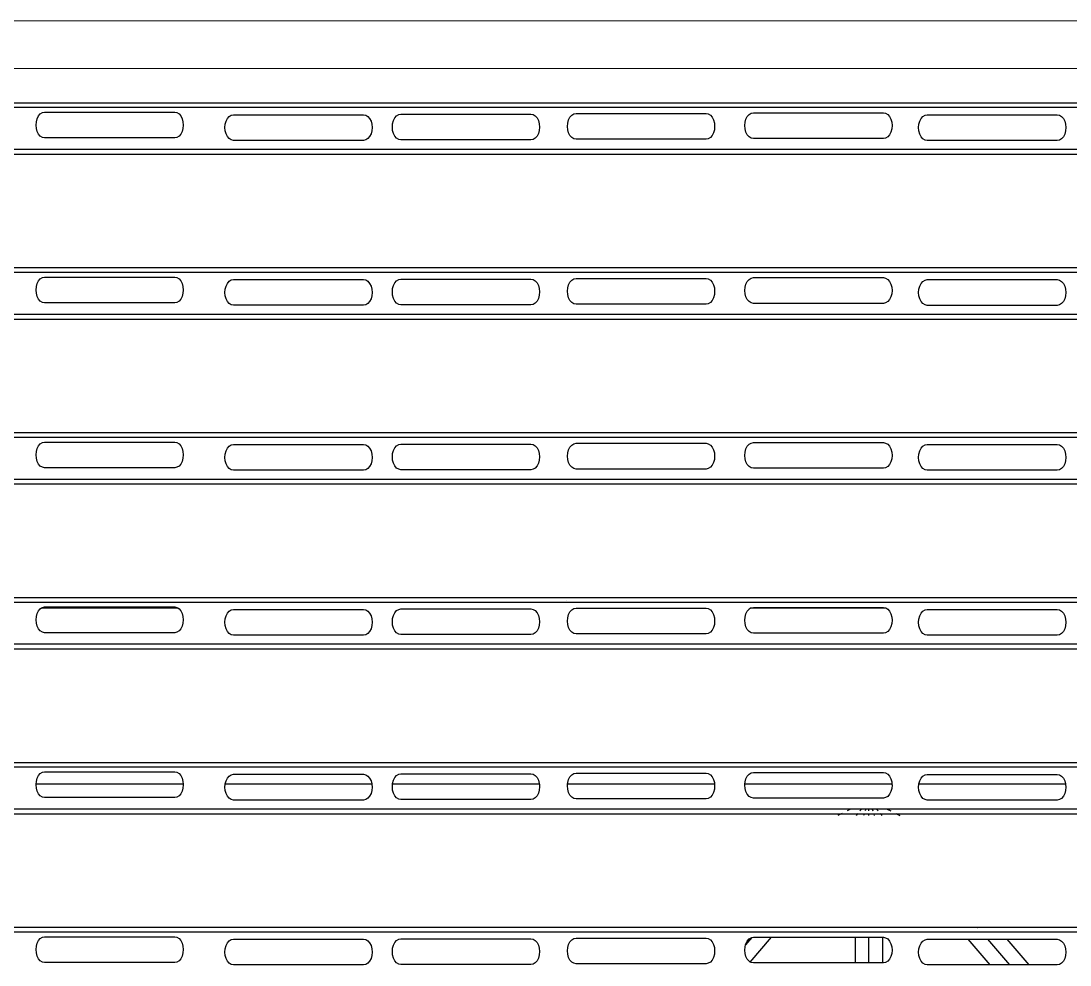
# Model space of a CAD drawing. Header units: inches. Extents: x 236662 to 497023, y -248575 to 81795.
# Drawn here: x 284865.9 to 285223.6, y -238144.6 to -237822.9 of the extents above; entities that cross this region are included whole.
import ezdxf

# ---------------------------------------------------------------- set-up
doc = ezdxf.new("R2010")
doc.units = ezdxf.units.IN
doc.header["$LTSCALE"] = 10
doc.header["$MEASUREMENT"] = 0
doc.layers.add('04. HP_CUA', color=153, linetype='Continuous')
doc.layers.add('06. HP_THAY 1', color=134, linetype='Continuous', lineweight=15)

msp = doc.modelspace()

# ---------------------------------------------------------------- linework, layer by layer
at = {"layer": '04. HP_CUA'}
for p, q in [((285302.06, -237850.88), (284702.06, -237850.88)), ((286861.67, -237852.43), (284637, -237852.43)), ((284871.46, -237856.2), (284871.93, -237855.29)), ((284871.93, -237855.29), (284872.53, -237854.59)), ((284872.53, -237854.59), (284873.24, -237854.15)), ((284873.24, -237854.15), (284874, -237854.01)), ((284874, -237854.01), (284918.34, -237854.01)), ((284918.34, -237854.01), (284919.1, -237854.15)), ((284919.1, -237854.15), (284919.81, -237854.59)), ((284919.81, -237854.59), (284920.41, -237855.29)), ((284920.41, -237855.29), (284920.88, -237856.2)), ((284936.94, -237855.42), (284937.64, -237854.98)), ((284937.64, -237854.98), (284938.4, -237854.84)), ((284938.4, -237854.84), (284982.74, -237854.84)), ((284982.74, -237854.84), (284983.5, -237854.98)), ((284983.5, -237854.98), (284984.21, -237855.42)), ((284993.41, -237855.96), (284994.01, -237855.26)), ((284994.01, -237855.26), (284994.72, -237854.83)), ((284994.72, -237854.83), (284995.48, -237854.68)), ((284995.48, -237854.68), (285039.82, -237854.68)), ((285039.82, -237854.68), (285040.58, -237854.83)), ((285040.58, -237854.83), (285041.29, -237855.26)), ((285041.29, -237855.26), (285041.89, -237855.96)), ((285053.1, -237855.72), (285053.7, -237855.02)), ((285053.7, -237855.02), (285054.41, -237854.58)), ((285054.41, -237854.58), (285055.17, -237854.44)), ((285055.17, -237854.44), (285099.51, -237854.44)), ((285099.51, -237854.44), (285100.27, -237854.58)), ((285100.27, -237854.58), (285100.97, -237855.02)), ((285100.97, -237855.02), (285101.58, -237855.72)), ((285113.57, -237855.46), (285114.18, -237854.76)), ((285114.18, -237854.76), (285114.89, -237854.33)), ((285114.89, -237854.33), (285115.64, -237854.18)), ((285115.64, -237854.18), (285159.98, -237854.18)), ((285159.98, -237854.18), (285160.74, -237854.33)), ((285160.74, -237854.33), (285161.45, -237854.76)), ((285161.45, -237854.76), (285162.06, -237855.46)), ((285173.45, -237855.45), (285174.16, -237855.01)), ((285174.16, -237855.01), (285174.92, -237854.86)), ((285174.92, -237854.86), (285219.26, -237854.86)), ((285219.26, -237854.86), (285220.02, -237855.01)), ((285220.02, -237855.01), (285220.72, -237855.45)), ((284871.07, -237858.39), (284871.17, -237857.25)), ((284871.17, -237859.52), (284871.07, -237858.39)), ((284871.17, -237857.25), (284871.46, -237856.2)), ((284920.88, -237856.2), (284921.17, -237857.25)), ((284921.17, -237857.25), (284921.27, -237858.39)), ((284921.27, -237858.39), (284921.17, -237859.52)), ((284935.47, -237859.22), (284935.57, -237858.08)), ((284935.57, -237858.08), (284935.86, -237857.03)), ((284935.86, -237857.03), (284936.33, -237856.12)), ((284936.33, -237856.12), (284936.94, -237855.42)), ((284984.21, -237855.42), (284984.81, -237856.12)), ((284984.81, -237856.12), (284985.28, -237857.03)), ((284985.28, -237857.03), (284985.57, -237858.08)), ((284985.57, -237858.08), (284985.67, -237859.22)), ((284992.55, -237859.06), (284992.65, -237857.92)), ((284992.65, -237857.92), (284992.94, -237856.87)), ((284992.94, -237856.87), (284993.41, -237855.96)), ((285041.89, -237855.96), (285042.36, -237856.87)), ((285042.36, -237856.87), (285042.65, -237857.92)), ((285042.65, -237857.92), (285042.75, -237859.06)), ((285052.24, -237858.82), (285052.34, -237857.68)), ((285052.34, -237859.95), (285052.24, -237858.82)), ((285052.34, -237857.68), (285052.63, -237856.63)), ((285052.63, -237856.63), (285053.1, -237855.72)), ((285101.58, -237855.72), (285102.05, -237856.63)), ((285102.05, -237856.63), (285102.34, -237857.68)), ((285102.34, -237857.68), (285102.44, -237858.82)), ((285102.44, -237858.82), (285102.34, -237859.95)), ((285112.71, -237858.56), (285112.81, -237857.43)), ((285112.81, -237859.69), (285112.71, -237858.56)), ((285112.81, -237857.43), (285113.1, -237856.37)), ((285113.1, -237856.37), (285113.57, -237855.46)), ((285162.06, -237855.46), (285162.52, -237856.37)), ((285162.52, -237856.37), (285162.82, -237857.43)), ((285162.82, -237857.43), (285162.92, -237858.56)), ((285162.92, -237858.56), (285162.82, -237859.69)), ((285171.99, -237859.24), (285172.09, -237858.11)), ((285172.09, -237858.11), (285172.38, -237857.05)), ((285172.38, -237857.05), (285172.85, -237856.14)), ((285172.85, -237856.14), (285173.45, -237855.45)), ((285220.72, -237855.45), (285221.33, -237856.14)), ((285221.33, -237856.14), (285221.8, -237857.05)), ((285221.8, -237857.05), (285222.09, -237858.11)), ((285222.09, -237858.11), (285222.19, -237859.24)), ((284871.46, -237860.58), (284871.17, -237859.52)), ((284871.93, -237861.49), (284871.46, -237860.58)), ((284872.53, -237862.18), (284871.93, -237861.49)), ((284873.24, -237862.62), (284872.53, -237862.18)), ((284919.81, -237862.18), (284919.1, -237862.62)), ((284920.41, -237861.49), (284919.81, -237862.18)), ((284920.88, -237860.58), (284920.41, -237861.49)), ((284921.17, -237859.52), (284920.88, -237860.58)), ((284935.57, -237860.35), (284935.47, -237859.22)), ((284935.86, -237861.41), (284935.57, -237860.35)), ((284936.33, -237862.32), (284935.86, -237861.41)), ((284936.94, -237863.01), (284936.33, -237862.32)), ((284984.81, -237862.32), (284984.21, -237863.01)), ((284985.28, -237861.41), (284984.81, -237862.32)), ((284985.57, -237860.35), (284985.28, -237861.41)), ((284985.67, -237859.22), (284985.57, -237860.35)), ((284992.65, -237860.19), (284992.55, -237859.06)), ((284992.94, -237861.25), (284992.65, -237860.19)), ((284993.41, -237862.16), (284992.94, -237861.25)), ((284994.01, -237862.85), (284993.41, -237862.16)), ((285041.89, -237862.16), (285041.29, -237862.85)), ((285042.36, -237861.25), (285041.89, -237862.16)), ((285042.65, -237860.19), (285042.36, -237861.25)), ((285042.75, -237859.06), (285042.65, -237860.19)), ((285052.63, -237861.01), (285052.34, -237859.95)), ((285053.1, -237861.92), (285052.63, -237861.01)), ((285053.7, -237862.61), (285053.1, -237861.92)), ((285101.58, -237861.92), (285100.97, -237862.61)), ((285102.05, -237861.01), (285101.58, -237861.92)), ((285102.34, -237859.95), (285102.05, -237861.01)), ((285113.1, -237860.75), (285112.81, -237859.69)), ((285113.57, -237861.66), (285113.1, -237860.75)), ((285114.18, -237862.36), (285113.57, -237861.66)), ((285114.89, -237862.79), (285114.18, -237862.36)), ((285161.45, -237862.36), (285160.74, -237862.79)), ((285162.06, -237861.66), (285161.45, -237862.36)), ((285162.52, -237860.75), (285162.06, -237861.66)), ((285162.82, -237859.69), (285162.52, -237860.75)), ((285172.09, -237860.38), (285171.99, -237859.24)), ((285172.38, -237861.43), (285172.09, -237860.38)), ((285172.85, -237862.34), (285172.38, -237861.43)), ((285173.45, -237863.04), (285172.85, -237862.34)), ((285221.33, -237862.34), (285220.72, -237863.04)), ((285221.8, -237861.43), (285221.33, -237862.34)), ((285222.09, -237860.38), (285221.8, -237861.43)), ((285222.19, -237859.24), (285222.09, -237860.38)), ((284874, -237862.77), (284873.24, -237862.62)), ((284918.34, -237862.77), (284874, -237862.77)), ((284919.1, -237862.62), (284918.34, -237862.77)), ((284937.64, -237863.45), (284936.94, -237863.01)), ((284938.4, -237863.6), (284937.64, -237863.45)), ((284982.74, -237863.6), (284938.4, -237863.6)), ((284983.5, -237863.45), (284982.74, -237863.6)), ((284984.21, -237863.01), (284983.5, -237863.45)), ((284994.72, -237863.29), (284994.01, -237862.85)), ((284995.48, -237863.44), (284994.72, -237863.29)), ((285039.82, -237863.44), (284995.48, -237863.44)), ((285040.58, -237863.29), (285039.82, -237863.44)), ((285041.29, -237862.85), (285040.58, -237863.29)), ((285054.41, -237863.05), (285053.7, -237862.61)), ((285055.17, -237863.2), (285054.41, -237863.05)), ((285099.51, -237863.2), (285055.17, -237863.2)), ((285100.27, -237863.05), (285099.51, -237863.2)), ((285100.97, -237862.61), (285100.27, -237863.05)), ((285115.64, -237862.94), (285114.89, -237862.79)), ((285159.98, -237862.94), (285115.64, -237862.94)), ((285160.74, -237862.79), (285159.98, -237862.94)), ((285174.16, -237863.47), (285173.45, -237863.04)), ((285174.92, -237863.62), (285174.16, -237863.47)), ((285219.26, -237863.62), (285174.92, -237863.62)), ((285220.02, -237863.47), (285219.26, -237863.62)), ((285220.72, -237863.04), (285220.02, -237863.47)), ((285302.06, -237866.74), (284702.06, -237866.74)), ((285302.06, -237868.4), (284702.06, -237868.4)), ((286940.84, -237908.62), (284557.83, -237908.62)), ((285302.06, -237907.07), (284702.06, -237907.07)), ((284871.17, -237913.44), (284871.46, -237912.39)), ((284871.46, -237912.39), (284871.93, -237911.48)), ((284871.93, -237911.48), (284872.53, -237910.78)), ((284872.53, -237910.78), (284873.24, -237910.34)), ((284873.24, -237910.34), (284874, -237910.2)), ((284874, -237910.2), (284918.34, -237910.2)), ((284918.34, -237910.2), (284919.1, -237910.34)), ((284919.1, -237910.34), (284919.81, -237910.78)), ((284919.81, -237910.78), (284920.41, -237911.48)), ((284920.41, -237911.48), (284920.88, -237912.39)), ((284920.88, -237912.39), (284921.17, -237913.44)), ((284935.86, -237913.22), (284936.33, -237912.31)), ((284936.33, -237912.31), (284936.94, -237911.61)), ((284936.94, -237911.61), (284937.64, -237911.17)), ((284937.64, -237911.17), (284938.4, -237911.03)), ((284938.4, -237911.03), (284982.74, -237911.03)), ((284982.74, -237911.03), (284983.5, -237911.17)), ((284983.5, -237911.17), (284984.21, -237911.61)), ((284984.21, -237911.61), (284984.81, -237912.31)), ((284984.81, -237912.31), (284985.28, -237913.22)), ((284992.94, -237913.06), (284993.41, -237912.15)), ((284993.41, -237912.15), (284994.01, -237911.45)), ((284994.01, -237911.45), (284994.72, -237911.02)), ((284994.72, -237911.02), (284995.48, -237910.87)), ((284995.48, -237910.87), (285039.82, -237910.87)), ((285039.82, -237910.87), (285040.58, -237911.02)), ((285040.58, -237911.02), (285041.29, -237911.45)), ((285041.29, -237911.45), (285041.89, -237912.15)), ((285041.89, -237912.15), (285042.36, -237913.06)), ((285052.63, -237912.82), (285053.1, -237911.91)), ((285053.1, -237911.91), (285053.7, -237911.21)), ((285053.7, -237911.21), (285054.41, -237910.77)), ((285054.41, -237910.77), (285055.17, -237910.63)), ((285055.17, -237910.63), (285099.51, -237910.63)), ((285099.51, -237910.63), (285100.27, -237910.77)), ((285100.27, -237910.77), (285100.97, -237911.21)), ((285100.97, -237911.21), (285101.58, -237911.91)), ((285101.58, -237911.91), (285102.05, -237912.82)), ((285112.81, -237913.62), (285113.1, -237912.56)), ((285113.1, -237912.56), (285113.57, -237911.65)), ((285113.57, -237911.65), (285114.18, -237910.95)), ((285114.18, -237910.95), (285114.89, -237910.52)), ((285114.89, -237910.52), (285115.64, -237910.37)), ((285115.64, -237910.37), (285159.98, -237910.37)), ((285159.98, -237910.37), (285160.74, -237910.52)), ((285160.74, -237910.52), (285161.45, -237910.95)), ((285161.45, -237910.95), (285162.06, -237911.65)), ((285162.06, -237911.65), (285162.52, -237912.56)), ((285162.52, -237912.56), (285162.82, -237913.62)), ((285172.38, -237913.24), (285172.85, -237912.33)), ((285172.85, -237912.33), (285173.45, -237911.64)), ((285173.45, -237911.64), (285174.16, -237911.2)), ((285174.16, -237911.2), (285174.92, -237911.05)), ((285174.92, -237911.05), (285219.26, -237911.05)), ((285219.26, -237911.05), (285220.02, -237911.2)), ((285220.02, -237911.2), (285220.72, -237911.64)), ((285220.72, -237911.64), (285221.33, -237912.33)), ((285221.33, -237912.33), (285221.8, -237913.24)), ((284871.07, -237914.58), (284871.17, -237913.44)), ((284871.17, -237915.71), (284871.07, -237914.58)), ((284871.46, -237916.77), (284871.17, -237915.71)), ((284921.17, -237915.71), (284920.88, -237916.77)), ((284921.17, -237913.44), (284921.27, -237914.58)), ((284921.27, -237914.58), (284921.17, -237915.71)), ((284935.47, -237915.41), (284935.57, -237914.27)), ((284935.57, -237916.54), (284935.47, -237915.41)), ((284935.57, -237914.27), (284935.86, -237913.22)), ((284985.28, -237913.22), (284985.57, -237914.27)), ((284985.57, -237914.27), (284985.67, -237915.41)), ((284985.67, -237915.41), (284985.57, -237916.54)), ((284992.55, -237915.25), (284992.65, -237914.11)), ((284992.65, -237916.38), (284992.55, -237915.25)), ((284992.65, -237914.11), (284992.94, -237913.06)), ((285042.36, -237913.06), (285042.65, -237914.11)), ((285042.65, -237914.11), (285042.75, -237915.25)), ((285042.75, -237915.25), (285042.65, -237916.38)), ((285052.24, -237915.01), (285052.34, -237913.87)), ((285052.34, -237916.14), (285052.24, -237915.01)), ((285052.34, -237913.87), (285052.63, -237912.82)), ((285052.63, -237917.2), (285052.34, -237916.14)), ((285102.05, -237912.82), (285102.34, -237913.87)), ((285102.34, -237916.14), (285102.05, -237917.2)), ((285102.34, -237913.87), (285102.44, -237915.01)), ((285102.44, -237915.01), (285102.34, -237916.14)), ((285112.71, -237914.75), (285112.81, -237913.62)), ((285112.81, -237915.88), (285112.71, -237914.75)), ((285113.1, -237916.94), (285112.81, -237915.88)), ((285162.82, -237915.88), (285162.52, -237916.94)), ((285162.82, -237913.62), (285162.92, -237914.75)), ((285162.92, -237914.75), (285162.82, -237915.88)), ((285171.99, -237915.43), (285172.09, -237914.3)), ((285172.09, -237916.57), (285171.99, -237915.43)), ((285172.09, -237914.3), (285172.38, -237913.24)), ((285221.8, -237913.24), (285222.09, -237914.3)), ((285222.09, -237914.3), (285222.19, -237915.43)), ((285222.19, -237915.43), (285222.09, -237916.57)), ((284871.93, -237917.68), (284871.46, -237916.77)), ((284872.53, -237918.37), (284871.93, -237917.68)), ((284873.24, -237918.81), (284872.53, -237918.37)), ((284874, -237918.96), (284873.24, -237918.81)), ((284918.34, -237918.96), (284874, -237918.96)), ((284919.1, -237918.81), (284918.34, -237918.96)), ((284919.81, -237918.37), (284919.1, -237918.81)), ((284920.41, -237917.68), (284919.81, -237918.37)), ((284920.88, -237916.77), (284920.41, -237917.68)), ((284935.86, -237917.6), (284935.57, -237916.54)), ((284936.33, -237918.51), (284935.86, -237917.6)), ((284936.94, -237919.2), (284936.33, -237918.51)), ((284937.64, -237919.64), (284936.94, -237919.2)), ((284938.4, -237919.79), (284937.64, -237919.64)), ((284983.5, -237919.64), (284982.74, -237919.79)), ((284984.21, -237919.2), (284983.5, -237919.64)), ((284984.81, -237918.51), (284984.21, -237919.2)), ((284985.28, -237917.6), (284984.81, -237918.51)), ((284985.57, -237916.54), (284985.28, -237917.6)), ((284992.94, -237917.44), (284992.65, -237916.38)), ((284993.41, -237918.35), (284992.94, -237917.44)), ((284994.01, -237919.04), (284993.41, -237918.35)), ((284994.72, -237919.48), (284994.01, -237919.04)), ((284995.48, -237919.63), (284994.72, -237919.48)), ((285039.82, -237919.63), (284995.48, -237919.63)), ((285040.58, -237919.48), (285039.82, -237919.63)), ((285041.29, -237919.04), (285040.58, -237919.48)), ((285041.89, -237918.35), (285041.29, -237919.04)), ((285042.36, -237917.44), (285041.89, -237918.35)), ((285042.65, -237916.38), (285042.36, -237917.44)), ((285053.1, -237918.11), (285052.63, -237917.2)), ((285053.7, -237918.8), (285053.1, -237918.11)), ((285054.41, -237919.24), (285053.7, -237918.8)), ((285055.17, -237919.39), (285054.41, -237919.24)), ((285099.51, -237919.39), (285055.17, -237919.39)), ((285100.27, -237919.24), (285099.51, -237919.39)), ((285100.97, -237918.8), (285100.27, -237919.24)), ((285101.58, -237918.11), (285100.97, -237918.8)), ((285102.05, -237917.2), (285101.58, -237918.11)), ((285113.57, -237917.85), (285113.1, -237916.94)), ((285114.18, -237918.55), (285113.57, -237917.85)), ((285114.89, -237918.98), (285114.18, -237918.55)), ((285115.64, -237919.13), (285114.89, -237918.98)), ((285159.98, -237919.13), (285115.64, -237919.13)), ((285160.74, -237918.98), (285159.98, -237919.13)), ((285161.45, -237918.55), (285160.74, -237918.98)), ((285162.06, -237917.85), (285161.45, -237918.55)), ((285162.52, -237916.94), (285162.06, -237917.85)), ((285172.38, -237917.62), (285172.09, -237916.57)), ((285172.85, -237918.53), (285172.38, -237917.62)), ((285173.45, -237919.23), (285172.85, -237918.53)), ((285174.16, -237919.66), (285173.45, -237919.23)), ((285174.92, -237919.81), (285174.16, -237919.66)), ((285220.02, -237919.66), (285219.26, -237919.81)), ((285220.72, -237919.23), (285220.02, -237919.66)), ((285221.33, -237918.53), (285220.72, -237919.23)), ((285221.8, -237917.62), (285221.33, -237918.53)), ((285222.09, -237916.57), (285221.8, -237917.62)), ((285302.06, -237922.93), (284702.06, -237922.93)), ((284982.74, -237919.79), (284938.4, -237919.79)), ((285219.26, -237919.81), (285174.92, -237919.81)), ((285302.06, -237924.59), (284702.06, -237924.59)), ((286974.53, -237964.81), (284524.14, -237964.81)), ((285302.06, -237963.26), (284702.06, -237963.26)), ((284871.07, -237970.77), (284871.17, -237969.63)), ((284871.17, -237969.63), (284871.46, -237968.58)), ((284871.46, -237968.58), (284871.93, -237967.67)), ((284871.93, -237967.67), (284872.53, -237966.97)), ((284872.53, -237966.97), (284873.24, -237966.53)), ((284873.24, -237966.53), (284874, -237966.39)), ((284874, -237966.39), (284918.34, -237966.39)), ((284918.34, -237966.39), (284919.1, -237966.53)), ((284919.1, -237966.53), (284919.81, -237966.97)), ((284919.81, -237966.97), (284920.41, -237967.67)), ((284920.41, -237967.67), (284920.88, -237968.58)), ((284920.88, -237968.58), (284921.17, -237969.63)), ((284921.17, -237969.63), (284921.27, -237970.77)), ((284935.57, -237970.46), (284935.86, -237969.41)), ((284935.86, -237969.41), (284936.33, -237968.5)), ((284936.33, -237968.5), (284936.94, -237967.8)), ((284936.94, -237967.8), (284937.64, -237967.36)), ((284937.64, -237967.36), (284938.4, -237967.22)), ((284938.4, -237967.22), (284982.74, -237967.22)), ((284982.74, -237967.22), (284983.5, -237967.36)), ((284983.5, -237967.36), (284984.21, -237967.8)), ((284984.21, -237967.8), (284984.81, -237968.5)), ((284984.81, -237968.5), (284985.28, -237969.41)), ((284985.28, -237969.41), (284985.57, -237970.46)), ((284992.65, -237970.3), (284992.94, -237969.25)), ((284992.94, -237969.25), (284993.41, -237968.34)), ((284993.41, -237968.34), (284994.01, -237967.64)), ((284994.01, -237967.64), (284994.72, -237967.21)), ((284994.72, -237967.21), (284995.48, -237967.06)), ((284995.48, -237967.06), (285039.82, -237967.06)), ((285039.82, -237967.06), (285040.58, -237967.21)), ((285040.58, -237967.21), (285041.29, -237967.64)), ((285041.29, -237967.64), (285041.89, -237968.34)), ((285041.89, -237968.34), (285042.36, -237969.25)), ((285042.36, -237969.25), (285042.65, -237970.3)), ((285052.34, -237970.06), (285052.63, -237969.01)), ((285052.63, -237969.01), (285053.1, -237968.1)), ((285053.1, -237968.1), (285053.7, -237967.4)), ((285053.7, -237967.4), (285054.41, -237966.96)), ((285054.41, -237966.96), (285055.17, -237966.82)), ((285055.17, -237966.82), (285099.51, -237966.82)), ((285099.51, -237966.82), (285100.27, -237966.96)), ((285100.27, -237966.96), (285100.97, -237967.4)), ((285100.97, -237967.4), (285101.58, -237968.1)), ((285101.58, -237968.1), (285102.05, -237969.01)), ((285102.05, -237969.01), (285102.34, -237970.06)), ((285112.71, -237970.94), (285112.81, -237969.81)), ((285112.81, -237969.81), (285113.1, -237968.75)), ((285113.1, -237968.75), (285113.57, -237967.84)), ((285113.57, -237967.84), (285114.18, -237967.14)), ((285114.18, -237967.14), (285114.89, -237966.71)), ((285114.89, -237966.71), (285115.64, -237966.56)), ((285115.64, -237966.56), (285159.98, -237966.56)), ((285159.98, -237966.56), (285160.74, -237966.71)), ((285160.74, -237966.71), (285161.45, -237967.14)), ((285161.45, -237967.14), (285162.06, -237967.84)), ((285162.06, -237967.84), (285162.52, -237968.75)), ((285162.52, -237968.75), (285162.82, -237969.81)), ((285162.82, -237969.81), (285162.92, -237970.94)), ((285172.09, -237970.49), (285172.38, -237969.43)), ((285172.38, -237969.43), (285172.85, -237968.52)), ((285172.85, -237968.52), (285173.45, -237967.83)), ((285173.45, -237967.83), (285174.16, -237967.39)), ((285174.16, -237967.39), (285174.92, -237967.24)), ((285174.92, -237967.24), (285219.26, -237967.24)), ((285219.26, -237967.24), (285220.02, -237967.39)), ((285220.02, -237967.39), (285220.72, -237967.83)), ((285220.72, -237967.83), (285221.33, -237968.52)), ((285221.33, -237968.52), (285221.8, -237969.43)), ((285221.8, -237969.43), (285222.09, -237970.49)), ((284871.17, -237971.9), (284871.07, -237970.77)), ((284871.46, -237972.96), (284871.17, -237971.9)), ((284871.93, -237973.87), (284871.46, -237972.96)), ((284920.88, -237972.96), (284920.41, -237973.87)), ((284921.17, -237971.9), (284920.88, -237972.96)), ((284921.27, -237970.77), (284921.17, -237971.9)), ((284935.47, -237971.6), (284935.57, -237970.46)), ((284935.57, -237972.73), (284935.47, -237971.6)), ((284935.86, -237973.79), (284935.57, -237972.73)), ((284985.57, -237972.73), (284985.28, -237973.79)), ((284985.57, -237970.46), (284985.67, -237971.6)), ((284985.67, -237971.6), (284985.57, -237972.73)), ((284992.55, -237971.44), (284992.65, -237970.3)), ((284992.65, -237972.57), (284992.55, -237971.44)), ((284992.94, -237973.63), (284992.65, -237972.57)), ((285042.65, -237972.57), (285042.36, -237973.63)), ((285042.65, -237970.3), (285042.75, -237971.44)), ((285042.75, -237971.44), (285042.65, -237972.57)), ((285052.24, -237971.2), (285052.34, -237970.06)), ((285052.34, -237972.33), (285052.24, -237971.2)), ((285052.63, -237973.39), (285052.34, -237972.33)), ((285053.1, -237974.3), (285052.63, -237973.39)), ((285102.05, -237973.39), (285101.58, -237974.3)), ((285102.34, -237972.33), (285102.05, -237973.39)), ((285102.34, -237970.06), (285102.44, -237971.2)), ((285102.44, -237971.2), (285102.34, -237972.33)), ((285112.81, -237972.07), (285112.71, -237970.94)), ((285113.1, -237973.13), (285112.81, -237972.07)), ((285113.57, -237974.04), (285113.1, -237973.13)), ((285162.52, -237973.13), (285162.06, -237974.04)), ((285162.82, -237972.07), (285162.52, -237973.13)), ((285162.92, -237970.94), (285162.82, -237972.07)), ((285171.99, -237971.62), (285172.09, -237970.49)), ((285172.09, -237972.76), (285171.99, -237971.62)), ((285172.38, -237973.81), (285172.09, -237972.76)), ((285222.09, -237972.76), (285221.8, -237973.81)), ((285222.09, -237970.49), (285222.19, -237971.62)), ((285222.19, -237971.62), (285222.09, -237972.76)), ((284872.53, -237974.56), (284871.93, -237973.87)), ((284873.24, -237975), (284872.53, -237974.56)), ((284874, -237975.15), (284873.24, -237975)), ((284918.34, -237975.15), (284874, -237975.15)), ((284919.1, -237975), (284918.34, -237975.15)), ((284919.81, -237974.56), (284919.1, -237975)), ((284920.41, -237973.87), (284919.81, -237974.56)), ((284936.33, -237974.7), (284935.86, -237973.79)), ((284936.94, -237975.39), (284936.33, -237974.7)), ((284937.64, -237975.83), (284936.94, -237975.39)), ((284938.4, -237975.98), (284937.64, -237975.83)), ((284982.74, -237975.98), (284938.4, -237975.98)), ((284983.5, -237975.83), (284982.74, -237975.98)), ((284984.21, -237975.39), (284983.5, -237975.83)), ((284984.81, -237974.7), (284984.21, -237975.39)), ((284985.28, -237973.79), (284984.81, -237974.7)), ((284993.41, -237974.54), (284992.94, -237973.63)), ((284994.01, -237975.23), (284993.41, -237974.54)), ((284994.72, -237975.67), (284994.01, -237975.23)), ((284995.48, -237975.82), (284994.72, -237975.67)), ((285039.82, -237975.82), (284995.48, -237975.82)), ((285040.58, -237975.67), (285039.82, -237975.82)), ((285041.29, -237975.23), (285040.58, -237975.67)), ((285041.89, -237974.54), (285041.29, -237975.23)), ((285042.36, -237973.63), (285041.89, -237974.54)), ((285053.7, -237974.99), (285053.1, -237974.3)), ((285054.41, -237975.43), (285053.7, -237974.99)), ((285055.17, -237975.58), (285054.41, -237975.43)), ((285099.51, -237975.58), (285055.17, -237975.58)), ((285100.27, -237975.43), (285099.51, -237975.58)), ((285100.97, -237974.99), (285100.27, -237975.43)), ((285101.58, -237974.3), (285100.97, -237974.99)), ((285114.18, -237974.74), (285113.57, -237974.04)), ((285114.89, -237975.17), (285114.18, -237974.74)), ((285115.64, -237975.32), (285114.89, -237975.17)), ((285159.98, -237975.32), (285115.64, -237975.32)), ((285160.74, -237975.17), (285159.98, -237975.32)), ((285161.45, -237974.74), (285160.74, -237975.17)), ((285162.06, -237974.04), (285161.45, -237974.74)), ((285172.85, -237974.72), (285172.38, -237973.81)), ((285173.45, -237975.42), (285172.85, -237974.72)), ((285174.16, -237975.85), (285173.45, -237975.42)), ((285174.92, -237976), (285174.16, -237975.85)), ((285219.26, -237976), (285174.92, -237976)), ((285220.02, -237975.85), (285219.26, -237976)), ((285220.72, -237975.42), (285220.02, -237975.85)), ((285221.33, -237974.72), (285220.72, -237975.42)), ((285221.8, -237973.81), (285221.33, -237974.72)), ((285302.06, -237979.12), (284702.06, -237979.12)), ((285302.06, -237980.78), (284702.06, -237980.78)), ((285052.06, -238019.45), (284702.06, -238019.45)), ((285052.06, -238019.36), (285052.06, -238019.45)), ((285302.06, -238019.45), (285052.06, -238019.45)), ((286987.52, -238021), (284511.15, -238021)), ((284871.93, -238023.86), (284872.53, -238023.16)), ((284872.53, -238023.16), (284872.93, -238022.92)), ((284872.93, -238022.92), (284873.24, -238022.72)), ((284872.93, -238022.92), (284919.41, -238022.92)), ((284873.24, -238022.72), (284874, -238022.58)), ((284874, -238022.58), (284918.34, -238022.58)), ((284918.34, -238022.58), (284919.1, -238022.72)), ((284919.1, -238022.72), (284919.41, -238022.92)), ((284919.41, -238022.92), (284919.81, -238023.16)), ((284919.81, -238023.16), (284920.41, -238023.86)), ((284937.64, -238023.55), (284938.4, -238023.41)), ((284938.4, -238023.41), (284982.74, -238023.41)), ((284982.74, -238023.41), (284983.5, -238023.55)), ((284994.01, -238023.83), (284994.72, -238023.4)), ((284994.72, -238023.4), (284995.48, -238023.25)), ((284995.48, -238023.25), (285039.82, -238023.25)), ((285039.82, -238023.25), (285040.58, -238023.4)), ((285040.58, -238023.4), (285041.29, -238023.83)), ((285052.06, -238020.5), (285052.06, -238020.53)), ((285053.7, -238023.59), (285054.41, -238023.15)), ((285054.41, -238023.15), (285055.17, -238023)), ((285055.17, -238023), (285099.51, -238023)), ((285099.51, -238023), (285100.27, -238023.15)), ((285100.27, -238023.15), (285100.97, -238023.59)), ((285113.57, -238024.03), (285114.18, -238023.33)), ((285114.89, -238022.9), (285114.18, -238023.33)), ((285114.89, -238022.9), (285115.64, -238022.75)), ((285114.89, -238022.9), (285160.74, -238022.9)), ((285115.64, -238022.75), (285159.98, -238022.75)), ((285159.98, -238022.75), (285160.74, -238022.9)), ((285160.74, -238022.9), (285160.81, -238022.92)), ((285160.81, -238022.92), (285161.45, -238023.33)), ((285161.45, -238023.33), (285162.06, -238024.03)), ((285174.16, -238023.58), (285174.92, -238023.43)), ((285174.92, -238023.43), (285219.26, -238023.43)), ((285219.26, -238023.43), (285220.02, -238023.58)), ((284871.07, -238026.96), (284871.17, -238025.82)), ((284871.17, -238028.09), (284871.07, -238026.96)), ((284871.17, -238025.82), (284871.46, -238024.77)), ((284871.46, -238024.77), (284871.93, -238023.86)), ((284920.41, -238023.86), (284920.88, -238024.77)), ((284920.88, -238024.77), (284921.17, -238025.82)), ((284921.17, -238025.82), (284921.27, -238026.96)), ((284921.27, -238026.96), (284921.17, -238028.09)), ((284935.47, -238027.79), (284935.57, -238026.65)), ((284935.57, -238026.65), (284935.86, -238025.6)), ((284935.86, -238025.6), (284936.33, -238024.69)), ((284936.33, -238024.69), (284936.94, -238023.99)), ((284936.94, -238023.99), (284937.64, -238023.55)), ((284983.5, -238023.55), (284984.21, -238023.99)), ((284984.21, -238023.99), (284984.81, -238024.69)), ((284984.81, -238024.69), (284985.28, -238025.6)), ((284985.28, -238025.6), (284985.57, -238026.65)), ((284985.57, -238026.65), (284985.67, -238027.79)), ((284992.55, -238027.63), (284992.65, -238026.49)), ((284992.65, -238026.49), (284992.94, -238025.44)), ((284992.94, -238025.44), (284993.41, -238024.53)), ((284993.41, -238024.53), (284994.01, -238023.83)), ((285041.29, -238023.83), (285041.89, -238024.53)), ((285041.89, -238024.53), (285042.36, -238025.44)), ((285042.36, -238025.44), (285042.65, -238026.49)), ((285042.65, -238026.49), (285042.75, -238027.63)), ((285052.24, -238027.39), (285052.34, -238026.25)), ((285052.34, -238026.25), (285052.63, -238025.2)), ((285052.63, -238025.2), (285053.1, -238024.29)), ((285053.1, -238024.29), (285053.7, -238023.59)), ((285100.97, -238023.59), (285101.58, -238024.29)), ((285101.58, -238024.29), (285102.05, -238025.2)), ((285102.05, -238025.2), (285102.34, -238026.25)), ((285102.34, -238026.25), (285102.44, -238027.39)), ((285112.71, -238027.13), (285112.81, -238026)), ((285112.81, -238026), (285113.1, -238024.94)), ((285113.1, -238024.94), (285113.57, -238024.03)), ((285162.06, -238024.03), (285162.52, -238024.94)), ((285162.52, -238024.94), (285162.82, -238026)), ((285162.82, -238026), (285162.92, -238027.13)), ((285171.99, -238027.81), (285172.09, -238026.68)), ((285172.09, -238026.68), (285172.38, -238025.62)), ((285172.38, -238025.62), (285172.85, -238024.71)), ((285172.85, -238024.71), (285173.45, -238024.02)), ((285173.45, -238024.02), (285174.16, -238023.58)), ((285220.02, -238023.58), (285220.72, -238024.02)), ((285220.72, -238024.02), (285221.33, -238024.71)), ((285221.33, -238024.71), (285221.8, -238025.62)), ((285221.8, -238025.62), (285222.09, -238026.68)), ((285222.09, -238026.68), (285222.19, -238027.81)), ((284871.46, -238029.15), (284871.17, -238028.09)), ((284871.93, -238030.06), (284871.46, -238029.15)), ((284872.53, -238030.75), (284871.93, -238030.06)), ((284920.41, -238030.06), (284919.81, -238030.75)), ((284920.88, -238029.15), (284920.41, -238030.06)), ((284921.17, -238028.09), (284920.88, -238029.15)), ((284935.57, -238028.92), (284935.47, -238027.79)), ((284935.86, -238029.98), (284935.57, -238028.92)), ((284936.33, -238030.89), (284935.86, -238029.98)), ((284985.28, -238029.98), (284984.81, -238030.89)), ((284985.57, -238028.92), (284985.28, -238029.98)), ((284985.67, -238027.79), (284985.57, -238028.92)), ((284992.65, -238028.76), (284992.55, -238027.63)), ((284992.94, -238029.82), (284992.65, -238028.76)), ((284993.41, -238030.73), (284992.94, -238029.82)), ((285042.36, -238029.82), (285041.89, -238030.73)), ((285042.65, -238028.76), (285042.36, -238029.82)), ((285042.75, -238027.63), (285042.65, -238028.76)), ((285052.34, -238028.52), (285052.24, -238027.39)), ((285052.63, -238029.58), (285052.34, -238028.52)), ((285053.1, -238030.49), (285052.63, -238029.58)), ((285053.7, -238031.18), (285053.1, -238030.49)), ((285101.58, -238030.49), (285100.97, -238031.18)), ((285102.05, -238029.58), (285101.58, -238030.49)), ((285102.34, -238028.52), (285102.05, -238029.58)), ((285102.44, -238027.39), (285102.34, -238028.52)), ((285112.81, -238028.26), (285112.71, -238027.13)), ((285113.1, -238029.32), (285112.81, -238028.26)), ((285113.57, -238030.23), (285113.1, -238029.32)), ((285114.18, -238030.93), (285113.57, -238030.23)), ((285162.06, -238030.23), (285161.45, -238030.93)), ((285162.52, -238029.32), (285162.06, -238030.23)), ((285162.82, -238028.26), (285162.52, -238029.32)), ((285162.92, -238027.13), (285162.82, -238028.26)), ((285172.09, -238028.95), (285171.99, -238027.81)), ((285172.38, -238030), (285172.09, -238028.95)), ((285172.85, -238030.91), (285172.38, -238030)), ((285221.8, -238030), (285221.33, -238030.91)), ((285222.09, -238028.95), (285221.8, -238030)), ((285222.19, -238027.81), (285222.09, -238028.95)), ((284873.24, -238031.19), (284872.53, -238030.75)), ((284874, -238031.34), (284873.24, -238031.19)), ((284918.34, -238031.34), (284874, -238031.34)), ((284919.1, -238031.19), (284918.34, -238031.34)), ((284919.81, -238030.75), (284919.1, -238031.19)), ((284936.94, -238031.58), (284936.33, -238030.89)), ((284937.64, -238032.02), (284936.94, -238031.58)), ((284938.4, -238032.17), (284937.64, -238032.02)), ((284982.74, -238032.17), (284938.4, -238032.17)), ((284983.5, -238032.02), (284982.74, -238032.17)), ((284984.21, -238031.58), (284983.5, -238032.02)), ((284984.81, -238030.89), (284984.21, -238031.58)), ((284994.01, -238031.42), (284993.41, -238030.73)), ((284994.72, -238031.86), (284994.01, -238031.42)), ((284995.48, -238032.01), (284994.72, -238031.86)), ((285039.82, -238032.01), (284995.48, -238032.01)), ((285040.58, -238031.86), (285039.82, -238032.01)), ((285041.29, -238031.42), (285040.58, -238031.86)), ((285041.89, -238030.73), (285041.29, -238031.42)), ((285054.41, -238031.62), (285053.7, -238031.18)), ((285055.17, -238031.77), (285054.41, -238031.62)), ((285099.51, -238031.77), (285055.17, -238031.77)), ((285100.27, -238031.62), (285099.51, -238031.77)), ((285100.97, -238031.18), (285100.27, -238031.62)), ((285114.89, -238031.36), (285114.18, -238030.93)), ((285115.64, -238031.51), (285114.89, -238031.36)), ((285159.98, -238031.51), (285115.64, -238031.51)), ((285160.74, -238031.36), (285159.98, -238031.51)), ((285161.45, -238030.93), (285160.74, -238031.36)), ((285173.45, -238031.61), (285172.85, -238030.91)), ((285174.16, -238032.04), (285173.45, -238031.61)), ((285174.92, -238032.19), (285174.16, -238032.04)), ((285219.26, -238032.19), (285174.92, -238032.19)), ((285220.02, -238032.04), (285219.26, -238032.19)), ((285220.72, -238031.61), (285220.02, -238032.04)), ((285221.33, -238030.91), (285220.72, -238031.61)), ((286984.88, -238035.31), (284519.24, -238035.31)), ((286983.46, -238036.97), (284520.65, -238036.97)), ((286950.44, -238075.64), (284553.67, -238075.64)), ((286988.17, -238077.19), (284510.5, -238077.19)), ((284871.46, -238080.96), (284871.93, -238080.05)), ((284871.93, -238080.05), (284872.53, -238079.35)), ((284872.53, -238079.35), (284873.24, -238078.91)), ((284873.24, -238078.91), (284874, -238078.77)), ((284874, -238078.77), (284918.34, -238078.77)), ((284918.34, -238078.77), (284919.1, -238078.91)), ((284919.1, -238078.91), (284919.81, -238079.35)), ((284919.81, -238079.35), (284920.41, -238080.05)), ((284920.41, -238080.05), (284920.88, -238080.96)), ((284936.33, -238080.88), (284936.94, -238080.18)), ((284936.94, -238080.18), (284937.64, -238079.74)), ((284937.64, -238079.74), (284938.4, -238079.6)), ((284938.4, -238079.6), (284982.74, -238079.6)), ((284982.74, -238079.6), (284983.5, -238079.74)), ((284983.5, -238079.74), (284984.21, -238080.18)), ((284984.21, -238080.18), (284984.81, -238080.88)), ((284993.41, -238080.72), (284994.01, -238080.02)), ((284994.01, -238080.02), (284994.72, -238079.59)), ((284994.72, -238079.59), (284995.48, -238079.44)), ((284995.48, -238079.44), (285039.82, -238079.44)), ((285039.82, -238079.44), (285040.58, -238079.59)), ((285040.58, -238079.59), (285041.29, -238080.02)), ((285041.29, -238080.02), (285041.89, -238080.72)), ((285052.63, -238081.39), (285053.1, -238080.48)), ((285053.1, -238080.48), (285053.7, -238079.78)), ((285053.7, -238079.78), (285054.41, -238079.34)), ((285054.41, -238079.34), (285055.17, -238079.19)), ((285055.17, -238079.19), (285099.51, -238079.19)), ((285099.51, -238079.19), (285100.27, -238079.34)), ((285100.27, -238079.34), (285100.97, -238079.78)), ((285100.97, -238079.78), (285101.58, -238080.48)), ((285101.58, -238080.48), (285102.05, -238081.39)), ((285113.1, -238081.13), (285113.57, -238080.22)), ((285113.57, -238080.22), (285114.18, -238079.52)), ((285114.18, -238079.52), (285114.89, -238079.09)), ((285114.89, -238079.09), (285115.64, -238078.94)), ((285115.64, -238078.94), (285159.98, -238078.94)), ((285159.98, -238078.94), (285160.74, -238079.09)), ((285160.74, -238079.09), (285161.45, -238079.52)), ((285161.45, -238079.52), (285162.06, -238080.22)), ((285162.06, -238080.22), (285162.52, -238081.13)), ((285172.85, -238080.9), (285173.45, -238080.21)), ((285173.45, -238080.21), (285174.16, -238079.77)), ((285174.16, -238079.77), (285174.92, -238079.62)), ((285174.92, -238079.62), (285219.26, -238079.62)), ((285219.26, -238079.62), (285220.02, -238079.77)), ((285220.02, -238079.77), (285220.72, -238080.21)), ((285220.72, -238080.21), (285221.33, -238080.9)), ((284871.07, -238083.15), (284871.08, -238083)), ((284871.17, -238084.28), (284871.07, -238083.15)), ((284871.08, -238083), (284871.17, -238082.01)), ((284921.26, -238083), (284871.08, -238083)), ((284871.17, -238082.01), (284871.46, -238080.96)), ((284871.46, -238085.34), (284871.17, -238084.28)), ((284920.88, -238080.96), (284921.17, -238082.01)), ((284921.17, -238084.28), (284920.88, -238085.34)), ((284921.17, -238082.01), (284921.26, -238083)), ((284921.27, -238083.15), (284921.17, -238084.28)), ((284921.26, -238083), (284921.27, -238083.15)), ((284935.47, -238083.98), (284935.55, -238083)), ((284935.57, -238085.11), (284935.47, -238083.98)), ((284935.55, -238083), (284935.57, -238082.84)), ((284985.59, -238083), (284935.55, -238083)), ((284935.57, -238082.84), (284935.86, -238081.79)), ((284935.86, -238081.79), (284936.33, -238080.88)), ((284984.81, -238080.88), (284985.28, -238081.79)), ((284985.28, -238081.79), (284985.57, -238082.84)), ((284985.57, -238082.84), (284985.59, -238083)), ((284985.67, -238083.98), (284985.57, -238085.11)), ((284985.59, -238083), (284985.67, -238083.98)), ((284992.55, -238083.82), (284992.62, -238083)), ((284992.65, -238084.95), (284992.55, -238083.82)), ((284992.62, -238083), (284992.65, -238082.68)), ((285042.68, -238083), (284992.62, -238083)), ((284992.65, -238082.68), (284992.94, -238081.63)), ((284992.94, -238081.63), (284993.41, -238080.72)), ((285041.89, -238080.72), (285042.36, -238081.63)), ((285042.36, -238081.63), (285042.65, -238082.68)), ((285042.65, -238082.68), (285042.68, -238083)), ((285042.75, -238083.82), (285042.65, -238084.95)), ((285042.68, -238083), (285042.75, -238083.82)), ((285052.24, -238083.58), (285052.29, -238083)), ((285052.34, -238084.71), (285052.24, -238083.58)), ((285052.29, -238083), (285052.34, -238082.44)), ((285102.39, -238083), (285052.29, -238083)), ((285052.34, -238082.44), (285052.63, -238081.39)), ((285102.05, -238081.39), (285102.34, -238082.44)), ((285102.34, -238082.44), (285102.39, -238083)), ((285102.44, -238083.58), (285102.34, -238084.71)), ((285102.39, -238083), (285102.44, -238083.58)), ((285112.71, -238083.32), (285112.74, -238083)), ((285112.81, -238084.45), (285112.71, -238083.32)), ((285112.74, -238083), (285112.81, -238082.19)), ((285162.89, -238083), (285112.74, -238083)), ((285112.81, -238082.19), (285113.1, -238081.13)), ((285162.52, -238081.13), (285162.82, -238082.19)), ((285162.82, -238082.19), (285162.89, -238083)), ((285162.92, -238083.32), (285162.82, -238084.45)), ((285162.89, -238083), (285162.92, -238083.32)), ((285171.99, -238084), (285172.07, -238083)), ((285172.09, -238085.14), (285171.99, -238084)), ((285172.07, -238083), (285172.09, -238082.87)), ((285222.1, -238083), (285172.07, -238083)), ((285172.09, -238082.87), (285172.38, -238081.81)), ((285172.38, -238081.81), (285172.85, -238080.9)), ((285221.33, -238080.9), (285221.8, -238081.81)), ((285221.8, -238081.81), (285222.09, -238082.87)), ((285222.09, -238082.87), (285222.1, -238083)), ((285222.19, -238084), (285222.09, -238085.14)), ((285222.1, -238083), (285222.19, -238084)), ((284871.93, -238086.25), (284871.46, -238085.34)), ((284872.53, -238086.94), (284871.93, -238086.25)), ((284873.24, -238087.38), (284872.53, -238086.94)), ((284874, -238087.53), (284873.24, -238087.38)), ((284918.34, -238087.53), (284874, -238087.53)), ((284919.1, -238087.38), (284918.34, -238087.53)), ((284919.81, -238086.94), (284919.1, -238087.38)), ((284920.41, -238086.25), (284919.81, -238086.94)), ((284920.88, -238085.34), (284920.41, -238086.25)), ((284935.86, -238086.17), (284935.57, -238085.11)), ((284936.33, -238087.08), (284935.86, -238086.17)), ((284936.94, -238087.77), (284936.33, -238087.08)), ((284937.64, -238088.21), (284936.94, -238087.77)), ((284984.21, -238087.77), (284983.5, -238088.21)), ((284984.81, -238087.08), (284984.21, -238087.77)), ((284985.28, -238086.17), (284984.81, -238087.08)), ((284985.57, -238085.11), (284985.28, -238086.17)), ((284992.94, -238086.01), (284992.65, -238084.95)), ((284993.41, -238086.92), (284992.94, -238086.01)), ((284994.01, -238087.61), (284993.41, -238086.92)), ((284994.72, -238088.05), (284994.01, -238087.61)), ((285041.29, -238087.61), (285040.58, -238088.05)), ((285041.89, -238086.92), (285041.29, -238087.61)), ((285042.36, -238086.01), (285041.89, -238086.92)), ((285042.65, -238084.95), (285042.36, -238086.01)), ((285052.63, -238085.77), (285052.34, -238084.71)), ((285053.1, -238086.68), (285052.63, -238085.77)), ((285053.7, -238087.37), (285053.1, -238086.68)), ((285054.41, -238087.81), (285053.7, -238087.37)), ((285055.17, -238087.96), (285054.41, -238087.81)), ((285100.27, -238087.81), (285099.51, -238087.96)), ((285100.97, -238087.37), (285100.27, -238087.81)), ((285101.58, -238086.68), (285100.97, -238087.37)), ((285102.05, -238085.77), (285101.58, -238086.68)), ((285102.34, -238084.71), (285102.05, -238085.77)), ((285113.1, -238085.51), (285112.81, -238084.45)), ((285113.57, -238086.42), (285113.1, -238085.51)), ((285114.18, -238087.12), (285113.57, -238086.42)), ((285114.89, -238087.55), (285114.18, -238087.12)), ((285115.64, -238087.7), (285114.89, -238087.55)), ((285159.98, -238087.7), (285115.64, -238087.7)), ((285160.74, -238087.55), (285159.98, -238087.7)), ((285161.45, -238087.12), (285160.74, -238087.55)), ((285162.06, -238086.42), (285161.45, -238087.12)), ((285162.52, -238085.51), (285162.06, -238086.42)), ((285162.82, -238084.45), (285162.52, -238085.51)), ((285172.38, -238086.19), (285172.09, -238085.14)), ((285172.85, -238087.1), (285172.38, -238086.19)), ((285173.45, -238087.8), (285172.85, -238087.1)), ((285174.16, -238088.23), (285173.45, -238087.8)), ((285220.72, -238087.8), (285220.02, -238088.23)), ((285221.33, -238087.1), (285220.72, -238087.8)), ((285221.8, -238086.19), (285221.33, -238087.1)), ((285222.09, -238085.14), (285221.8, -238086.19)), ((284938.4, -238088.36), (284937.64, -238088.21)), ((284982.74, -238088.36), (284938.4, -238088.36)), ((284983.5, -238088.21), (284982.74, -238088.36)), ((284995.48, -238088.2), (284994.72, -238088.05)), ((285039.82, -238088.2), (284995.48, -238088.2)), ((285040.58, -238088.05), (285039.82, -238088.2)), ((285099.51, -238087.96), (285055.17, -238087.96)), ((285174.92, -238088.38), (285174.16, -238088.23)), ((285219.26, -238088.38), (285174.92, -238088.38)), ((285220.02, -238088.23), (285219.26, -238088.38)), ((285148.78, -238091.5), (284564.29, -238091.5)), ((285145.36, -238093.16), (284567.71, -238093.16)), ((285145.36, -238093.16), (285144.46, -238093.6)), ((285145.86, -238092.92), (285145.36, -238093.16)), ((285151.03, -238093.16), (285145.36, -238093.16)), ((285148.78, -238091.5), (285147.58, -238092.09)), ((285152.45, -238091.5), (285148.78, -238091.5)), ((285151.03, -238093.16), (285150.66, -238093.6)), ((285151.24, -238092.92), (285151.03, -238093.16)), ((285153.38, -238093.16), (285151.03, -238093.16)), ((285152.45, -238091.5), (285151.95, -238092.09)), ((285153.97, -238091.5), (285152.45, -238091.5)), ((285153.38, -238093.16), (285153.23, -238093.6)), ((285153.47, -238092.92), (285153.38, -238093.16)), ((285155.04, -238093.16), (285153.38, -238093.16)), ((285153.97, -238091.5), (285153.76, -238092.09)), ((285155.04, -238091.5), (285153.97, -238091.5)), ((285155.04, -238092.09), (285155.04, -238091.5)), ((285156.12, -238091.5), (285155.04, -238091.5)), ((285155.04, -238093.16), (285155.04, -238092.92)), ((285155.04, -238093.6), (285155.04, -238093.16)), ((285156.7, -238093.16), (285155.04, -238093.16)), ((285156.12, -238091.5), (285156.32, -238092.09)), ((285157.64, -238091.5), (285156.12, -238091.5)), ((285156.62, -238092.92), (285156.7, -238093.16)), ((285156.7, -238093.16), (285156.86, -238093.6)), ((285159.05, -238093.16), (285156.7, -238093.16)), ((285157.64, -238091.5), (285158.14, -238092.09)), ((285161.3, -238091.5), (285157.64, -238091.5)), ((285158.85, -238092.92), (285159.05, -238093.16)), ((285159.05, -238093.16), (285159.43, -238093.6)), ((285164.72, -238093.16), (285159.05, -238093.16)), ((285161.3, -238091.5), (285162.51, -238092.09)), ((285745.8, -238091.5), (285161.3, -238091.5)), ((285164.22, -238092.92), (285164.72, -238093.16)), ((285164.72, -238093.16), (285165.63, -238093.6)), ((285742.38, -238093.16), (285164.72, -238093.16)), ((286988.17, -238133.38), (284510.5, -238133.38)), ((285111.42, -238131.83), (284601.65, -238131.83)), ((285111.5, -238131.74), (285111.42, -238131.83)), ((285118.02, -238131.83), (285111.42, -238131.83)), ((285118.09, -238131.74), (285118.02, -238131.83)), ((285124.61, -238131.83), (285118.02, -238131.83)), ((285124.61, -238131.83), (285124.69, -238131.74)), ((285150.38, -238131.83), (285124.61, -238131.83)), ((285150.38, -238131.74), (285150.38, -238131.83)), ((285155.04, -238131.83), (285150.38, -238131.83)), ((285155.04, -238131.83), (285155.04, -238131.74)), ((285159.71, -238131.83), (285155.04, -238131.83)), ((285159.71, -238131.74), (285159.71, -238131.83)), ((285185.48, -238131.83), (285159.71, -238131.83)), ((285185.48, -238131.83), (285185.4, -238131.74)), ((285192.07, -238131.83), (285185.48, -238131.83)), ((285191.99, -238131.74), (285192.07, -238131.83)), ((285198.67, -238131.83), (285192.07, -238131.83)), ((285198.59, -238131.74), (285198.67, -238131.83)), ((285708.43, -238131.83), (285198.67, -238131.83)), ((284871.17, -238138.2), (284871.46, -238137.15)), ((284871.46, -238137.15), (284871.93, -238136.24)), ((284871.93, -238136.24), (284872.53, -238135.54)), ((284872.53, -238135.54), (284873.24, -238135.1)), ((284873.24, -238135.1), (284874, -238134.96)), ((284874, -238134.96), (284918.34, -238134.96)), ((284918.34, -238134.96), (284919.1, -238135.1)), ((284919.1, -238135.1), (284919.81, -238135.54)), ((284919.81, -238135.54), (284920.41, -238136.24)), ((284920.41, -238136.24), (284920.88, -238137.15)), ((284920.88, -238137.15), (284921.17, -238138.2)), ((284935.86, -238137.98), (284936.33, -238137.07)), ((284936.33, -238137.07), (284936.94, -238136.37)), ((284936.94, -238136.37), (284937.64, -238135.93)), ((284937.64, -238135.93), (284938.4, -238135.79)), ((284938.4, -238135.79), (284982.74, -238135.79)), ((284982.74, -238135.79), (284983.5, -238135.93)), ((284983.5, -238135.93), (284984.21, -238136.37)), ((284984.21, -238136.37), (284984.81, -238137.07)), ((284984.81, -238137.07), (284985.28, -238137.98)), ((284992.65, -238138.87), (284992.94, -238137.82)), ((284992.94, -238137.82), (284993.41, -238136.91)), ((284993.41, -238136.91), (284994.01, -238136.21)), ((284994.01, -238136.21), (284994.72, -238135.78)), ((284994.72, -238135.78), (284995.48, -238135.63)), ((284995.48, -238135.63), (285039.82, -238135.63)), ((285039.82, -238135.63), (285040.58, -238135.78)), ((285040.58, -238135.78), (285041.29, -238136.21)), ((285041.29, -238136.21), (285041.89, -238136.91)), ((285041.89, -238136.91), (285042.36, -238137.82)), ((285042.36, -238137.82), (285042.65, -238138.87)), ((285052.34, -238138.63), (285052.63, -238137.58)), ((285052.63, -238137.58), (285053.1, -238136.67)), ((285053.1, -238136.67), (285053.7, -238135.97)), ((285053.7, -238135.97), (285054.41, -238135.53)), ((285054.41, -238135.53), (285055.17, -238135.38)), ((285055.17, -238135.38), (285099.51, -238135.38)), ((285099.51, -238135.38), (285100.27, -238135.53)), ((285100.27, -238135.53), (285100.97, -238135.97)), ((285100.97, -238135.97), (285101.58, -238136.67)), ((285101.58, -238136.67), (285102.05, -238137.58)), ((285102.05, -238137.58), (285102.34, -238138.63)), ((285112.81, -238138.38), (285113, -238137.71)), ((285115.11, -238135.23), (285113, -238137.71)), ((285113, -238137.71), (285113.1, -238137.32)), ((285113.1, -238137.32), (285113.57, -238136.41)), ((285113.57, -238136.41), (285114.18, -238135.71)), ((285114.18, -238135.71), (285114.89, -238135.28)), ((285114.59, -238143.56), (285121.79, -238135.13)), ((285114.89, -238135.28), (285115.11, -238135.23)), ((285115.11, -238135.23), (285115.64, -238135.13)), ((285115.64, -238135.13), (285121.79, -238135.13)), ((285121.79, -238135.13), (285150.38, -238135.13)), ((285150.38, -238135.13), (285150.38, -238143.89)), ((285150.38, -238135.13), (285155.04, -238135.13)), ((285155.04, -238143.89), (285155.04, -238135.13)), ((285155.04, -238135.13), (285159.71, -238135.13)), ((285159.71, -238135.13), (285159.71, -238143.89)), ((285159.71, -238135.13), (285159.98, -238135.13)), ((285159.98, -238135.13), (285160.74, -238135.28)), ((285160.74, -238135.28), (285161.45, -238135.71)), ((285161.45, -238135.71), (285162.06, -238136.41)), ((285162.06, -238136.41), (285162.52, -238137.32)), ((285162.52, -238137.32), (285162.82, -238138.38)), ((285172.38, -238138), (285172.85, -238137.09)), ((285172.85, -238137.09), (285173.45, -238136.4)), ((285173.45, -238136.4), (285174.16, -238135.96)), ((285174.16, -238135.96), (285174.92, -238135.81)), ((285174.92, -238135.81), (285188.87, -238135.81)), ((285196.36, -238144.57), (285188.87, -238135.81)), ((285188.87, -238135.81), (285195.47, -238135.81)), ((285195.47, -238135.81), (285202.96, -238144.57)), ((285195.47, -238135.81), (285202.07, -238135.81)), ((285202.07, -238135.81), (285209.55, -238144.57)), ((285202.07, -238135.81), (285219.26, -238135.81)), ((285219.26, -238135.81), (285220.02, -238135.96)), ((285220.02, -238135.96), (285220.72, -238136.4)), ((285220.72, -238136.4), (285221.33, -238137.09)), ((285221.33, -238137.09), (285221.8, -238138)), ((284871.07, -238139.34), (284871.17, -238138.2)), ((284871.17, -238140.47), (284871.07, -238139.34)), ((284871.46, -238141.53), (284871.17, -238140.47)), ((284921.17, -238140.47), (284920.88, -238141.53)), ((284921.17, -238138.2), (284921.27, -238139.34)), ((284921.27, -238139.34), (284921.17, -238140.47)), ((284935.47, -238140.17), (284935.57, -238139.03)), ((284935.57, -238141.3), (284935.47, -238140.17)), ((284935.57, -238139.03), (284935.86, -238137.98)), ((284935.86, -238142.36), (284935.57, -238141.3)), ((284985.28, -238137.98), (284985.57, -238139.03)), ((284985.57, -238141.3), (284985.28, -238142.36)), ((284985.57, -238139.03), (284985.67, -238140.17)), ((284985.67, -238140.17), (284985.57, -238141.3)), ((284992.55, -238140.01), (284992.65, -238138.87)), ((284992.65, -238141.14), (284992.55, -238140.01)), ((284992.94, -238142.2), (284992.65, -238141.14)), ((285042.65, -238141.14), (285042.36, -238142.2)), ((285042.65, -238138.87), (285042.75, -238140.01)), ((285042.75, -238140.01), (285042.65, -238141.14)), ((285052.24, -238139.77), (285052.34, -238138.63)), ((285052.34, -238140.9), (285052.24, -238139.77)), ((285052.63, -238141.96), (285052.34, -238140.9)), ((285102.34, -238140.9), (285102.05, -238141.96)), ((285102.34, -238138.63), (285102.44, -238139.77)), ((285102.44, -238139.77), (285102.34, -238140.9)), ((285112.71, -238139.51), (285112.81, -238138.38)), ((285112.81, -238140.64), (285112.71, -238139.51)), ((285113.1, -238141.7), (285112.81, -238140.64)), ((285162.82, -238140.64), (285162.52, -238141.7)), ((285162.82, -238138.38), (285162.92, -238139.51)), ((285162.92, -238139.51), (285162.82, -238140.64)), ((285171.99, -238140.19), (285172.09, -238139.06)), ((285172.09, -238141.33), (285171.99, -238140.19)), ((285172.09, -238139.06), (285172.38, -238138)), ((285172.38, -238142.38), (285172.09, -238141.33)), ((285221.8, -238138), (285222.09, -238139.06)), ((285222.09, -238141.33), (285221.8, -238142.38)), ((285222.09, -238139.06), (285222.19, -238140.19)), ((285222.19, -238140.19), (285222.09, -238141.33)), ((284871.93, -238142.44), (284871.46, -238141.53)), ((284872.53, -238143.13), (284871.93, -238142.44)), ((284873.24, -238143.57), (284872.53, -238143.13)), ((284874, -238143.72), (284873.24, -238143.57)), ((284918.34, -238143.72), (284874, -238143.72)), ((284919.1, -238143.57), (284918.34, -238143.72)), ((284919.81, -238143.13), (284919.1, -238143.57)), ((284920.41, -238142.44), (284919.81, -238143.13)), ((284920.88, -238141.53), (284920.41, -238142.44)), ((284936.33, -238143.27), (284935.86, -238142.36)), ((284936.94, -238143.96), (284936.33, -238143.27)), ((284937.64, -238144.4), (284936.94, -238143.96)), ((284938.4, -238144.55), (284937.64, -238144.4)), ((284982.74, -238144.55), (284938.4, -238144.55)), ((284983.5, -238144.4), (284982.74, -238144.55)), ((284984.21, -238143.96), (284983.5, -238144.4)), ((284984.81, -238143.27), (284984.21, -238143.96)), ((284985.28, -238142.36), (284984.81, -238143.27)), ((284993.41, -238143.11), (284992.94, -238142.2)), ((284994.01, -238143.8), (284993.41, -238143.11)), ((284994.72, -238144.24), (284994.01, -238143.8)), ((284995.48, -238144.39), (284994.72, -238144.24)), ((285039.82, -238144.39), (284995.48, -238144.39)), ((285040.58, -238144.24), (285039.82, -238144.39)), ((285041.29, -238143.8), (285040.58, -238144.24)), ((285041.89, -238143.11), (285041.29, -238143.8)), ((285042.36, -238142.2), (285041.89, -238143.11)), ((285053.1, -238142.87), (285052.63, -238141.96)), ((285053.7, -238143.56), (285053.1, -238142.87)), ((285054.41, -238144), (285053.7, -238143.56)), ((285055.17, -238144.15), (285054.41, -238144)), ((285099.51, -238144.15), (285055.17, -238144.15)), ((285100.27, -238144), (285099.51, -238144.15)), ((285100.97, -238143.56), (285100.27, -238144)), ((285101.58, -238142.87), (285100.97, -238143.56)), ((285102.05, -238141.96), (285101.58, -238142.87)), ((285113.57, -238142.61), (285113.1, -238141.7)), ((285114.18, -238143.31), (285113.57, -238142.61)), ((285114.59, -238143.56), (285114.18, -238143.31)), ((285114.89, -238143.74), (285114.59, -238143.56)), ((285115.64, -238143.89), (285114.89, -238143.74)), ((285150.38, -238143.89), (285115.64, -238143.89)), ((285155.04, -238143.89), (285150.38, -238143.89)), ((285159.71, -238143.89), (285155.04, -238143.89)), ((285159.98, -238143.89), (285159.71, -238143.89)), ((285160.74, -238143.74), (285159.98, -238143.89)), ((285161.45, -238143.31), (285160.74, -238143.74)), ((285162.06, -238142.61), (285161.45, -238143.31)), ((285162.52, -238141.7), (285162.06, -238142.61)), ((285172.85, -238143.29), (285172.38, -238142.38)), ((285173.45, -238143.99), (285172.85, -238143.29)), ((285174.16, -238144.42), (285173.45, -238143.99)), ((285174.92, -238144.57), (285174.16, -238144.42)), ((285196.36, -238144.57), (285174.92, -238144.57)), ((285202.96, -238144.57), (285196.36, -238144.57)), ((285209.55, -238144.57), (285202.96, -238144.57)), ((285219.26, -238144.57), (285209.55, -238144.57)), ((285220.02, -238144.42), (285219.26, -238144.57)), ((285220.72, -238143.99), (285220.02, -238144.42)), ((285221.33, -238143.29), (285220.72, -238143.99)), ((285221.8, -238142.38), (285221.33, -238143.29))]:
    msp.add_line(p, q, dxfattribs=at)
at = {"layer": '06. HP_THAY 1'}
for p, q in [((286802.06, -237822.92), (284702.06, -237822.92)), ((286788.17, -237839.09), (284710.5, -237839.09))]:
    msp.add_line(p, q, dxfattribs=at)

doc.saveas('drawing.dxf')
